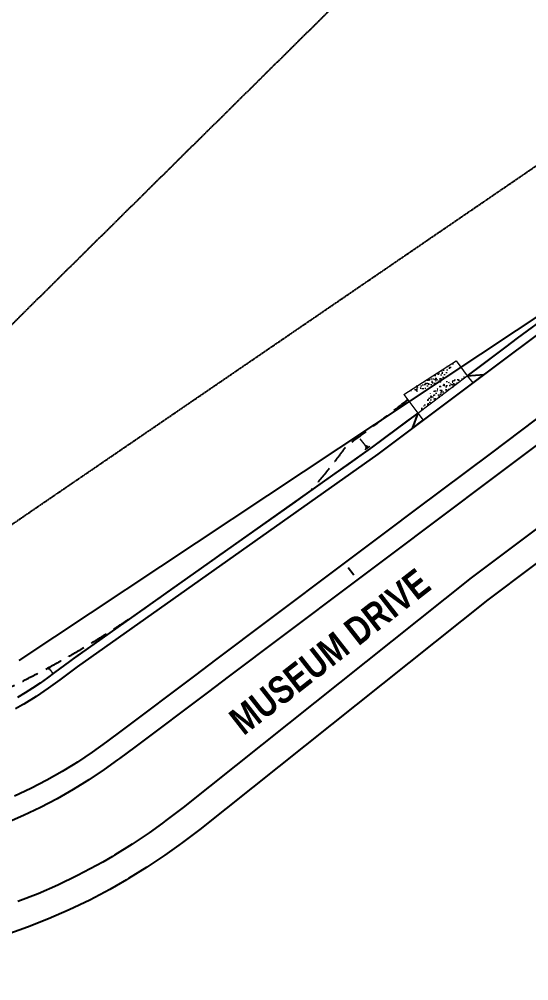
# Model space of a CAD drawing. Header units: millimetres. Extents: x 306 to 836129804, y -168137 to 818603917.
# Drawn here: x 834217068 to 834272404, y 817969540 to 818074088 of the extents above; entities that cross this region are included whole.
import ezdxf
from ezdxf.xclip import XClip

# ---------------------------------------------------------------- set-up
doc = ezdxf.new("R2010")
doc.units = ezdxf.units.MM
doc.header["$LTSCALE"] = 3
doc.header["$XCLIPFRAME"] = 0
for name, pattern in [('ACAD_ISO03W100', [30, 12, -18]), ('DGN Style 2', [1.947273044689957e-06, 0, -1.947273044689957e-06]), ('XXXXX-PIW-DWG-P00-XXXX-R100-WS4-00$0$XXXXX-PIW-P-WHCGRDP1-XXX$0$HIDDEN', [9.524999999999999, 6.35, -3.175])]:
    doc.linetypes.add(name, pattern=pattern)
for name, color, linetype in [('00_Xref', 7, 'Continuous'), ('AR-ROAD_AR_BS_MI_', 251, 'Continuous'), ('XXXXX-PIW-DWG-P00-XXXX-R100-WS4-00$0$XXXXX-PIW-P-WHCGRDP1-XXX$0$MMH030__', 253, 'Continuous'), ('XXXXX-PIW-DWG-P00-XXXX-R100-WS4-00$0$XXXXX-PIW-P-WHCGRDP1-XXX$0$MMH125__', 253, 'XXXXX-PIW-DWG-P00-XXXX-R100-WS4-00$0$XXXXX-PIW-P-WHCGRDP1-XXX$0$HIDDEN'), ('XXXXX-PIW-DWG-P00-XXXX-R100-WS4-00$0$XXXXX-PIW-P-WHCGRDP1-XXX$0$MMH813_1', 253, 'Continuous'), ('XXXXX-PIW-DWG-P00-XXXX-R100-WS4-00$0$XXXXX-PIW-P-WHCGRDP1-XXX$0$MMH813__', 253, 'Continuous'), ('XXXXX-PIW-DWG-P00-XXXX-R100-WS4-00$0$XXXXX-PIW-P-WHCGRDP1_RUN IN AND OUT-XXX$0$MMH813_S', 253, 'Continuous')]:
    doc.layers.add(name, color=color, linetype=linetype)
for name, color, linetype, lineweight in [('Eva-New', 1, 'ACAD_ISO03W100', 18), ('UAJ-00ANNO-t', 7, 'Continuous', 5), ('XXXXX-PIW-DWG-P00-XXXX-R100-WS4-00$0$XXXXX-PIW-P-WHCGRDP1-XXX$0$MMH125CS', 253, 'Continuous', 18), ('XXXXX-PIW-DWG-P00-XXXX-R100-WS4-00$0$XXXXX-PIW-P-WHCGRDP1-XXX$0$MMH125FS', 253, 'Continuous', 18), ('XXXXX-PIW-DWG-P00-XXXX-R100-WS4-00$0$XXXXX-PIW-P-WHCGRDP1_RUN IN AND OUT-XXX$0$MMH060__', 253, 'Continuous', 13), ('XXXXX-PIW-DWG-P00-XXXX-R100-WS4-00$0$XXXXX-PIW-P-WHCGRDP1_RUN IN AND OUT-XXX$0$MMH071__', 253, 'Continuous', 18)]:
    doc.layers.add(name, color=color, linetype=linetype, lineweight=lineweight)
doc.styles.add('_BOLD', font='arialbd.ttf', dxfattribs={"width": 0.8})

# ---------------------------------------------------------------- blocks, each defined once
blk = doc.blocks.new('XXXXX-PIW-DWG-P00-XXXX-R100-WS4-00$0$XXXXX-PIW-P-WHCGRDP1-XXX$0$FILL-SLOPE')
at = {"flags": 128}
blk.add_lwpolyline([(-0.06, 0.25), (0.06, 0.25), (-0.03771999999999934, 0.2267800000000011), (0.02789999999999964, 0.2267800000000011), (-0.02003999999999906, 0.209960000000001), (0.02115999999999986, 0.2089200000000005), (-0.0158600000000024, 0.197360000000001), (0, 0.1805200000000013), (0, 0)], dxfattribs=at)
blk = doc.blocks.new('XXXXX-PIW-DWG-P00-XXXX-R100-WS4-00$0$XXXXX-PIW-P-WHCGRDP1-XXX$0$CUT-SLOPE')
at = {"layer": 'XXXXX-PIW-DWG-P00-XXXX-R100-WS4-00$0$XXXXX-PIW-P-WHCGRDP1-XXX$0$MMH125CS'}
for p, q in [((0.3844015939377528, 15.50749837280949), (-0.5261584790636107, 14.99995112514148)), ((-0.5261584790636107, 14.99995112514148), (0.3844015939377528, 14.52740719942113)), ((0.4019124378719425, 16.45258636587681), (-0.4736261782656754, 16.01504562047751)), ((-0.4736261782656754, 16.01504562047751), (0.3844015939377528, 15.50749837280949)), ((0, 17), (0.4019124378719425, 16.45258636587681)), ((0.3844015939377528, 14.52740719942113), (0, 14)), ((0, 14), (0, 0))]:
    blk.add_line(p, q, dxfattribs=at)
at = {"layer": 'XXXXX-PIW-DWG-P00-XXXX-R100-WS4-00$0$XXXXX-PIW-P-WHCGRDP1-XXX$0$MMH125CS', "ltscale": 0.5}
for points in [[(-5.682420402820753, 25.80276578911662), (0, 17)], [(5.682420402820753, 25.80276578911662), (0, 17)]]:
    blk.add_lwpolyline(points, dxfattribs=at)
blk = doc.blocks.new('x-baseplan')
at = {"layer": 'XXXXX-PIW-DWG-P00-XXXX-R100-WS4-00$0$XXXXX-PIW-P-WHCGRDP1_RUN IN AND OUT-XXX$0$MMH060__'}
h = blk.add_hatch(dxfattribs=at)
h.set_pattern_fill('AR-CONC', color=8, scale=0.005)
h.set_pattern_definition([(49.99999999999999, (0, 0), (0.91092334498002, -0.07969542769451543), [0.09525, -1.04775]), (355, (0, 0), (-0.1762171071248467, 0.9552842261951757), [0.0762, -0.83820292085]), (100.4514447, (0.07591003500000001, -0.0066412675), (0.7347062354517664, 0.8755887595609755), [0.08095004400000007, -0.8904512230000002]), (46.1842, (0, 0.254), (1.35539520446065, -0.2102116396636357), [0.142875, -1.571625]), (96.63555760999984, (0.1129495, 0.2364825), (1.187020670257515, 1.237130622988608), [0.1214251157000001, -1.335678040800001]), (351.1841511700001, (0, 0.254), (1.187020670324885, 1.237130622927663), [0.1142998353500001, -1.257298659600001]), (21, (0.127, 0.1905), (0.7580719563456624, -0.5113259909354381), [0.09525, -1.04775]), (326.0000000000001, (0.127, 0.1905), (0.3090101417382355, 0.9209398306115963), [0.0762, -0.8382]), (71.45144499999999, (0.190172663, 0.1478895005), (1.067082096393581, 0.4096138444295262), [0.08095004400000003, -0.8904496879999999]), (37.50000000000001, (0, 0), (0.01544301625295908, 0.4227751943657659), [0, -0.8280400000000007, 0, -0.8509000000000008, 0, -0.8413750000000008]), (7.499999999999999, (0, 0), (0.3340983125515287, 0.5009028740905975), [0, -0.48514, 0, -0.8089899999999993, 0, -0.320675]), (327.5, (-0.28321, 0), (0.677952975834357, -0.02864371996336722), [0, -0.3175000000000003, 0, -0.9906000000000007, 0, -1.314450000000001]), (317.5, (-0.41021, 0), (0.7406459069300909, 0.1271324551666652), [0, -0.41275, 0, -0.65786, 0, -0.9334500000000006])])
edge = h.paths.add_edge_path()
edge.add_line((834260.3501492937, 818031.2721783457), (834265.7316077892, 818035.3200766975))
edge.add_line((834258.8301720049, 818033.292904654), (834264.5090646025, 818036.9453807061))
at = {"layer": 'AR-ROAD_AR_BS_MI_', "color": 8}
blk.add_line((834217.0679986674, 818004.3583624416), (834353.6289859938, 818095.1572952127), dxfattribs=at)
at = {"layer": 'AR-ROAD_AR_BS_MI_', "color": 8, "linetype": 'DGN Style 2', "flags": 128}
for points in [[(834344.6233682423, 818162.0919109263), (834344.3897190718, 818162.0697952941), (834343.8308118343, 818162.0070297058), (834343.2730856175, 818161.9345156595), (834342.7167104424, 818161.8522752611), (834342.161855914, 818161.7603335804), (834341.6086911792, 818161.6587186469), (834341.0573848645, 818161.5474614355), (834340.5081050339, 818161.4265958627), (834339.9610191311, 818161.2961587738), (834339.4162939318, 818161.1561899326), (834338.8740954922, 818161.0067320069), (834338.3345890983, 818160.8478305575), (834333.7041213647, 818157.1770606047), (834236.4213557476, 818060.8440726524)], [(834236.4069443403, 818060.8391930558), (834194.5153943832, 818019.3584357784)]]:
    blk.add_lwpolyline(points, dxfattribs=at)
at = {"layer": 'AR-ROAD_AR_BS_MI_', "color": 8, "linetype": 'DGN Style 2'}
blk.add_open_spline([(834217.1596860485, 818123.0119524177), (834207.9658277457, 818108.7348998581), (834203.0129006433, 818100.9423192806), (834198.0560555847, 818093.1509877171), (834190.6238910749, 818081.9926720114), (834182.2998324421, 818069.511840467), (834173.974173622, 818057.0319416778), (834172.7208571341, 818055.14333618), (834172.4350640082, 818054.6545603104), (834171.8764675402, 818053.6707319006), (834171.3789941843, 818052.7159923987), (834170.7657106165, 818051.370238029), (834170.419950346, 818050.5117323097), (834170.2763164963, 818050.1198320563), (834170.2335096062, 818049.9222455999), (834170.1910695094, 818049.7216145146), (834170.1378077168, 818049.4863105327), (834169.7428912972, 818048.3957721741), (834169.4224126178, 818047.2974502692), (834168.8395726834, 818044.683961841), (834168.5937294371, 818042.6738707969), (834168.5656768463, 818039.7736251458), (834168.6754039328, 818038.3009502642), (834168.8097395366, 818037.2806444253), (834168.8907655065, 818036.7536620427), (834169.0350807051, 818035.7797089458), (834169.2439296152, 818034.8172178498), (834169.448576851, 818033.9024070677), (834169.5800564431, 818033.3917131118), (834169.7112698837, 818032.8809734351), (834169.9019304744, 818032.210301017), (834170.1918024381, 818031.2019082333), (834170.690051499, 818029.8118172373), (834171.032377224, 818028.9076356642), (834171.4004472732, 818028.035236885), (834171.7753090856, 818027.1516617589), (834172.2675544412, 818026.1720063862), (834172.5420873181, 818025.6647293196), (834173.2742404004, 818024.3558983618), (834174.1257771198, 818023.0808582687), (834175.865867987, 818020.974369757), (834176.8225198374, 818019.9907233081), (834178.1416965879, 818018.8233101027), (834178.573710155, 818018.4706954815), (834179.7448330524, 818017.5705742982), (834180.7586522556, 818016.8866965516), (834182.3097172265, 818015.9996210301), (834183.0777613085, 818015.59722221), (834183.8625214671, 818015.1932165251), (834184.8802320486, 818014.698287292), (834185.9092582141, 818014.2267151076), (834187.2399937522, 818013.6742040477), (834187.9992374864, 818013.378712112), (834189.3468064193, 818012.8717497803), (834190.1220680454, 818012.6243074081), (834190.982784516, 818012.3403369422), (834191.5150505876, 818012.1866892105), (834192.0518105819, 818012.0497500465), (834192.9003067241, 818011.8639857498), (834193.8564568658, 818011.6863988821), (834195.5881532419, 818011.5285178866), (834196.7314985527, 818011.5148674672), (834198.1232690071, 818011.604584816), (834199.2709486096, 818011.6924071248), (834200.9263659513, 818011.932994394), (834201.9535608452, 818012.1202033964), (834203.0261595016, 818012.3512151019), (834203.9851928728, 818012.5788242609), (834205.4517401338, 818013.0054736395), (834207.1405646689, 818013.5602403932), (834208.4009611558, 818014.0955136245), (834209.5198056244, 818014.6646193013), (834210.6636498205, 818015.271253176), (834211.7498013831, 818015.9800493881), (834212.6441528138, 818016.6404678953), (834212.8470107021, 818016.7979366534), (834213.0498360752, 818016.9557844376), (834213.378428661, 818017.1819423029), (834235.4185811237, 818032.2756643352), (834257.4616727915, 818047.365190298), (834313.2317580262, 818085.5496067927)], degree=3, knots=[0, 0, 0, 0, 0.1185485589139475, 0.1199224590956321, 0.1199224590956321, 0.2926668841540154, 0.3147577562572503, 0.3147577562572503, 0.3221042947417069, 0.3221042947417069, 0.3294507978760806, 0.336080563200318, 0.3412973204174912, 0.3414880211994327, 0.3414880211994327, 0.3439229595692483, 0.3441554920355094, 0.3446183976127454, 0.3589866661084559, 0.3589866661084559, 0.3793933727958008, 0.3851779315068081, 0.3966399722877277, 0.3985426410530775, 0.3985426410530775, 0.4035646036581479, 0.4113258212959806, 0.4113258212959806, 0.4157390380116743, 0.4181739568988113, 0.4181739568988113, 0.4247938059973829, 0.4317940979428195, 0.4373487102652927, 0.4373487102652927, 0.4440905496938999, 0.449810060345665, 0.4515815759077729, 0.4515815759077729, 0.4692858910812906, 0.4714226108268503, 0.4870626116597082, 0.4870626116597082, 0.4943005218764492, 0.4943005218764492, 0.5062456360575875, 0.5101563449781679, 0.5175045350656012, 0.5175045350656012, 0.5216195044037126, 0.5322009176107045, 0.5322009176107045, 0.5403329284088348, 0.5427823307922335, 0.5508978388913738, 0.5508978388913738, 0.5545530970791958, 0.5580904725810072, 0.5580904725810072, 0.565833290494538, 0.5707069869903983, 0.5806570428033945, 0.5806570428033945, 0.5888190255070301, 0.5955976169248876, 0.6023761952232041, 0.6023761952232041, 0.6098465257989122, 0.615172590981899, 0.6222108576078564, 0.6329230186676513, 0.6329230186676513, 0.6385139795862299, 0.6497352259127509, 0.6497352259127509, 0.6529524478426028, 0.6530714261542051, 0.6530714261542051, 0.6581330134160885, 1, 1, 1, 1], dxfattribs=at)
at = {"layer": 'XXXXX-PIW-DWG-P00-XXXX-R100-WS4-00$0$XXXXX-PIW-P-WHCGRDP1-XXX$0$MMH030__', "color": 8, "ltscale": 0.005141571938517399, "flags": 128}
blk.add_lwpolyline([(834253.3990155819, 818013.6555382287), (834252.7978942506, 818014.4546960008)], dxfattribs=at)
at = {"layer": 'XXXXX-PIW-DWG-P00-XXXX-R100-WS4-00$0$XXXXX-PIW-P-WHCGRDP1-XXX$0$MMH125__', "color": 8, "ltscale": 0.1, "flags": 128}
for points, elevation in [([(834162.3732604049, 818072.1335477917, 0.04131670758835602), (834153.6639420241, 818054.5622682967, 0.1498313752754511), (834152.9507738655, 818029.0887656203, 0.167865666675153), (834164.6750821206, 818009.543490328, 0.1433724827624801), (834187.2124138002, 817997.6543669007, 0.1171169655536392), (834209.5421609407, 817998.5435016886, 0.05407728581772444), (834229.8865307523, 818009.4841053858, 11.40506516895526)], 5.020281167115851), ([(834259.2712736862, 818032.706484199, -0.01056809676744096), (834252.5545028066, 818027.6541724876, -0.02599959266513747), (834248.662434517, 818022.779883097, -5.003125839648881)], 6.252379776976681)]:
    blk.add_lwpolyline(points, format="xyb", dxfattribs=dict(at, elevation=elevation))
at = {"layer": 'XXXXX-PIW-DWG-P00-XXXX-R100-WS4-00$0$XXXXX-PIW-P-WHCGRDP1-XXX$0$MMH813_1', "color": 8}
for p, q in [((834274.8591549787, 818031.8623903171, 6.406265257702493), (834268.1966071409, 818026.8508649005, 6.350409721590383)), ((834276.2417340105, 818030.0243274178, 6.406265257702493), (834269.5791861723, 818025.0128020013, 6.350409721590383)), ((834268.1966071409, 818026.8508649005, 6.350409721590383), (834260.205029318, 818020.8396517201, 6.283412249369633)), ((834269.5791861723, 818025.0128020013, 6.350409721590383), (834261.5876083499, 818019.0015888208, 6.283412249369633)), ((834260.205029318, 818020.8396517201, 6.283412249369633), (834256.9975548064, 818018.4270101264, 6.256522354875038)), ((834256.9975548064, 818018.4270101264, 6.256522354875038), (834252.2134514952, 818014.8284385396, 6.198496096173614)), ((834261.5876083499, 818019.0015888208, 6.283412249369633), (834258.3801338377, 818016.5889472265, 6.256522354875038)), ((834258.3801338377, 818016.5889472265, 6.256522354875038), (834253.5960305266, 818012.9903756406, 6.198496096173614)), ((834252.2134514952, 818014.8284385396, 6.198496096173614), (834244.2218736722, 818008.8172253595, 6.021634309081215)), ((834253.5960305266, 818012.9903756406, 6.198496096173614), (834245.6044527036, 818006.97916246, 6.021634309081215)), ((834244.2218736722, 818008.8172253595, 6.021634309081215), (834238.376964041, 818004.4207221164, 5.828965194732349)), ((834245.6044527036, 818006.97916246, 6.021634309081215), (834239.7595430723, 818002.5826592173, 5.828965194732349)), ((834238.376964041, 818004.4207221164, 5.828965194732349), (834236.2302958495, 818002.8060121789, 5.748380258242265)), ((834236.2302958495, 818002.8060121789, 5.748380258242265), (834228.2387180264, 817996.7947989983, 5.448380102721474)), ((834239.7595430723, 818002.5826592173, 5.828965194732349), (834237.6128748808, 818000.9679492796, 5.748380258242265)), ((834237.6128748808, 818000.9679492796, 5.748380258242265), (834229.6212970578, 817994.9567360991, 5.448380102721474)), ((834228.2387180264, 817996.7947989983, 5.448380102721474), (834226.5578061774, 817995.5304279708, 5.385279445086032)), ((834226.5578061774, 817995.5304279708, 5.385279445086032), (834224.9927179752, 817994.3969316735, 5.326054570614694)), ((834224.9927179752, 817994.3969316735, 5.326054570614694), (834223.3876423547, 817993.3208056639, 5.266829696143361)), ((834229.6212970578, 817994.9567360991, 5.448380102721474), (834227.9403852087, 817993.6923650716, 5.385279445086032)), ((834223.3876423547, 817993.3208056639, 5.266829696143361), (834222.9309119395, 817993.0296948483, 5.250231207852082)), ((834227.7412073844, 817993.5454350319, 5.378007303607801), (834226.3078868414, 817992.5100477728, 5.317345556792087)), ((834227.9403852087, 817993.6923650716, 5.385279445086032), (834227.7412073844, 817993.5454350319, 5.378007303607801)), ((834221.7446812731, 817992.3034592033, 5.208381289291887), (834220.0659863016, 817991.3462245773, 5.15281296155289)), ((834222.9309119395, 817993.0296948483, 5.250231207852082), (834221.7446812731, 817992.3034592033, 5.208381289291887)), ((834226.3078868414, 817992.5100477728, 5.317345556792087), (834224.6336787497, 817991.3875717664, 5.248192664825607)), ((834220.0659863016, 817991.3462245773, 5.15281296155289), (834218.3311331082, 817990.4390420407, 5.099574260384865)), ((834224.6336787497, 817991.3875717664, 5.248192664825607), (834224.1572764252, 817991.08392247, 5.228811729401777)), ((834218.3311331082, 817990.4390420407, 5.099574260384865), (834216.5641926602, 817989.5960608964, 5.049412359216838)), ((834222.9199534269, 817990.3264070129, 5.179816240478994), (834221.168955114, 817989.32794318, 5.114319895244857)), ((834224.1572764252, 817991.08392247, 5.228811729401777), (834222.9199534269, 817990.3264070129, 5.179816240478994)), ((834221.168955114, 817989.32794318, 5.114319895244857), (834219.3593797791, 817988.3816872381, 5.051023235088675)), ((834219.3593797791, 817988.3816872381, 5.051023235088675), (834217.516335154, 817987.5023979173, 4.990803374932497)), ((834217.516335154, 817987.5023979173, 4.990803374932497), (834215.6422984194, 817986.6912570436, 4.933660314776337))]:
    blk.add_line(p, q, dxfattribs=at)
at = {"layer": 'XXXXX-PIW-DWG-P00-XXXX-R100-WS4-00$0$XXXXX-PIW-P-WHCGRDP1-XXX$0$MMH813__', "color": 8, "ltscale": 0.005141571938517399, "elevation": 5.714998396237505}
for points in [[(834337.3816766404, 818084.3546279008), (834297.4096315238, 818057.7795341252), (834291.5803941762, 818053.8933258685), (834290.7498498159, 818053.3328497121), (834289.0920764171, 818052.2070018994), (834288.264853793, 818051.6416345988), (834287.4387448193, 818051.0746412836), (834286.6137526939, 818050.5060241465), (834284.1455093008, 818048.7904518372), (834283.3250164415, 818048.2153614764), (834280.8703471189, 818046.4804227706), (834280.0544043159, 818045.8988947854), (834279.2396069295, 818045.3157630041), (834278.4259581128, 818044.7310296809), (834275.9919345374, 818042.967243121), (834275.1829114337, 818042.3761263192), (834274.3750525946, 818041.7834193502), (834273.5683611458, 818041.189124506), (834272.7628402072, 818040.5932440874), (834271.1553223258, 818039.3967357511), (834269.8999058418, 818038.4554435934), (834265.7316077892, 818035.3200766975)], [(834260.3501492935, 818031.272178346), (834255.4394921646, 818027.578413744), (834255.1857177364, 818027.3992145937), (834222.805106089, 818004.4695372782), (834222.5238620788, 818004.2585041748), (834220.9072650252, 818003.0425103037), (834220.1375664668, 818002.4765272017), (834219.3373153036, 818001.9147371021), (834218.5247785277, 818001.3708676063), (834217.7003573766, 818000.8451872813), (834216.8644589535, 818000.33795571)]]:
    blk.add_lwpolyline(points, dxfattribs=at)
at = {"layer": 'XXXXX-PIW-DWG-P00-XXXX-R100-WS4-00$0$XXXXX-PIW-P-WHCGRDP1-XXX$0$MMH813__', "color": 8, "ltscale": 0.005141571938517399}
for points in [[(834272.7628402072, 818040.5932440874, 6.363957361115422), (834271.1553223258, 818039.3967357511, 6.350728064747734), (834269.8999058418, 818038.4554435934, 6.340015266500836), (834266.5660726029, 818035.9477557451, 6.312066043229173)], [(834259.4465882456, 818030.5925255565, 6.252379776976681), (834255.4394921646, 818027.578413744, 6.218786247954408), (834255.1857177364, 818027.3992145937, 6.216207104689242), (834252.7374093188, 818025.6654943475, 6.19354327615492), (834251.9213065134, 818025.0875875987, 6.185609200984794), (834251.1052037068, 818024.5096808504, 6.175188664270842), (834247.8407924827, 818022.1980538554, 6.132984251921625), (834247.0246896772, 818021.6201471072, 6.1215966407482), (834239.6797644235, 818016.4189863689, 5.954822727234721), (834238.8636616175, 818015.8410796206, 5.93541243360399), (834238.0475588118, 818015.2631728724, 5.908320290470065), (834233.1509419759, 818011.7957323799, 5.745154128456835), (834232.3348391699, 818011.2178256316, 5.715138581985859), (834231.518736365, 818010.6399188829, 5.684288813628538), (834230.7026335583, 818010.0620121341, 5.652933267341957), (834229.8865307523, 818009.4841053858, 5.613145442333647), (834224.1738111107, 818005.4387581451, 5.336404940759869), (834223.3577083047, 818004.8608513963, 5.296145606850712), (834222.805106089, 818004.4695372782, 5.270095303984747), (834222.5238620788, 818004.2585041748, 5.257677192578305), (834220.9072650252, 818003.0425103037, 5.179424187906721), (834220.1375664668, 818002.4765272017, 5.133080939212979), (834219.3373153036, 818001.9147371021, 5.086783194006906), (834218.5247785277, 818001.3708676063, 5.039179469189395), (834217.7003573766, 818000.8451872813, 4.992876176543102), (834216.8644589535, 818000.33795571, 4.94619120050485)], [(834282.4032293783, 818021.8329618126, 0), (834267.9428156925, 818010.9559319573, 0), (834236.6677940862, 817985.9920475737, 0), (834234.7931675985, 817984.5819656278, 0), (834234.3891462077, 817984.2837413128, 0), (834232.8876782155, 817983.200323642, 0), (834230.9349043618, 817981.8863606891, 0), (834228.9372487561, 817980.641693486, 0), (834228.7097355898, 817980.506027988, 0), (834227.5990263029, 817979.8609795994, 0), (834226.89716934, 817979.4678534878, 0), (834224.72231897, 817978.3182538613, 0), (834222.5067911438, 817977.2491468118, 0), (834220.2535636851, 817976.2619692934, 0), (834217.9656650897, 817975.358048142, 0), (834215.6461704515, 817974.5385982905, 0)], [(834338.610994568, 818084.0011118093, 0), (834333.1180012465, 818080.3675659057, 0), (834330.2834851678, 818078.4646339407, 0), (834294.6227319918, 818054.7558680605, 0), (834291.5912566276, 818052.7246911278, 0), (834288.5744373155, 818050.6718092866, 0), (834287.8928573718, 818050.2036059118, 0), (834284.3958105345, 818047.7755253098, 0), (834280.2463550399, 818044.8376005746, 0), (834279.5739380999, 818044.3556183528, 0), (834276.1264857742, 818041.8583288715, 0), (834274.0667194154, 818040.3451163183, 0), (834272.0366147207, 818038.8380081241, 0), (834270.4859991405, 818037.6762647656, 0), (834256.0255854552, 818026.7992349103, 0), (834223.3679848044, 818003.6734134165, 0), (834221.4933583168, 818002.2633314704, 0), (834221.2223157163, 818002.0637651136, 0), (834220.2161692707, 818001.3372607058, 0), (834218.9072869447, 818000.4565530494, 0), (834217.5683218051, 817999.6222921327, 0), (834217.415826957, 817999.5313598593, 0), (834216.6713537748, 817999.0990043973, 0)], [(834280.6148934409, 818024.210456203, 0), (834266.1544797552, 818013.3334263476, 0), (834234.8794581488, 817988.369541964, 0), (834233.0048316612, 817986.9594600179, 0), (834232.6186531413, 817986.6745527444, 0), (834231.1838256004, 817985.6390756315, 0), (834229.3176315115, 817984.3833696052, 0), (834227.4085455842, 817983.1938869763, 0), (834227.1911196262, 817983.0642364548, 0), (834226.1296556469, 817982.4477874537, 0), (834225.4589167832, 817982.0720912999, 0), (834223.3804923422, 817980.9734612545, 0), (834221.2631939538, 817979.9517550019, 0), (834219.1098674145, 817979.0083457864, 0), (834216.9234069462, 817978.1445016159, 0)]]:
    blk.add_polyline3d(points, dxfattribs=at)
at = {"layer": 'XXXXX-PIW-DWG-P00-XXXX-R100-WS4-00$0$XXXXX-PIW-P-WHCGRDP1_RUN IN AND OUT-XXX$0$MMH060__', "color": 8}
for p, q in [((834258.8301720049, 818033.292904654), (834264.5090646025, 818036.9453807061, 19.93970701522441)), ((834264.5090646025, 818036.9453807061, 19.93970701522441), (834265.7316077892, 818035.3200766975, 5.714998396237505)), ((834260.3501492937, 818031.2721783457, 6.49472828762611), (834265.7316077892, 818035.3200766975, 5.714998396237505)), ((834258.8301720049, 818033.292904654), (834260.3501492937, 818031.2721783457, 6.49472828762611))]:
    blk.add_line(p, q, dxfattribs=at)
at = {"layer": 'XXXXX-PIW-DWG-P00-XXXX-R100-WS4-00$0$XXXXX-PIW-P-WHCGRDP1_RUN IN AND OUT-XXX$0$MMH071__', "color": 8}
for p, q in [((834265.7316077892, 818035.3200766975, 5.714998396237505), (834266.3177010795, 818034.5408978638)), ((834260.3501492937, 818031.2721783457, 6.49472828762611), (834260.9362425839, 818030.4929995124))]:
    blk.add_line(p, q, dxfattribs=at)
at = {"layer": 'XXXXX-PIW-DWG-P00-XXXX-R100-WS4-00$0$XXXXX-PIW-P-WHCGRDP1_RUN IN AND OUT-XXX$0$MMH813_S', "color": 8}
for p, q in [((834265.7316077892, 818035.3200766975, 6.461513213230186), (834267.5164377468, 818035.442579849)), ((834267.5164377468, 818035.442579849), (834266.3177010795, 818034.5408978638)), ((834260.3501492937, 818031.2721783457, 6.49472828762611), (834259.7375059166, 818029.5913175272)), ((834259.7375059166, 818029.5913175272), (834260.9362425839, 818030.4929995124))]:
    blk.add_line(p, q, dxfattribs=at)
at = {"layer": 'XXXXX-PIW-DWG-P00-XXXX-R100-WS4-00$0$XXXXX-PIW-P-WHCGRDP1-XXX$0$MMH125CS', "color": 8, "xscale": 0.03009577406887593, "yscale": 0.03009577406887593, "zscale": 0.03009577406887593, "rotation": 37.7674822628735}
blk.add_blockref('XXXXX-PIW-DWG-P00-XXXX-R100-WS4-00$0$XXXXX-PIW-P-WHCGRDP1-XXX$0$CUT-SLOPE', (834220.6694106313, 818003.000819006), dxfattribs=at)
at = {"layer": 'XXXXX-PIW-DWG-P00-XXXX-R100-WS4-00$0$XXXXX-PIW-P-WHCGRDP1-XXX$0$MMH125FS', "color": 8, "ltscale": 100, "xscale": 5.202295715236866, "yscale": 5.202295715236866, "zscale": 5.202295715236866, "rotation": 218.061887046463}
blk.add_blockref('XXXXX-PIW-DWG-P00-XXXX-R100-WS4-00$0$XXXXX-PIW-P-WHCGRDP1-XXX$0$FILL-SLOPE', (834254.0940196646, 818028.4747730768), dxfattribs=at)

msp = doc.modelspace()

# ---------------------------------------------------------------- hatches: boundary and pattern name
at = {"layer": 'Eva-New', "linetype": 'Continuous', "ltscale": 0.01}
h = msp.add_hatch(dxfattribs=at)
h.set_pattern_fill('ANSI31', color=8, scale=350, angle=4)
h.set_pattern_definition([(49, (0, 0), (-838.6710210225554, 729.0455959657013), [])])
edge = h.paths.add_edge_path(flags=16)
edge.add_arc((834246161.1747594, 817920842.4071811), 25474.45249405623, 297.0603261748383, 335.521658642506)
edge.add_arc((834138726.3840497, 817969754.2247251), 143519.3598400192, 335.5216583950567, 338.7572987647785)
edge.add_arc((834280043.8196856, 817914819.6030047), 8099.999999985684, 79.70318617243208, 158.7572987649068, ccw=False)
edge.add_arc((834272733.0468633, 817874578.2983438), 49000.00000079762, 59.21943938408748, 79.70318617331412, ccw=False)
edge.add_line((834297808.865778, 817916675.8434722), (834323345.5556602, 817901464.6616981))
edge.add_arc((834319200.3692684, 817894505.6797484), 8099.999999943455, -38.93681206741121, 59.21943938515642, ccw=False)
edge.add_line((834325500.8694355, 817889415.1299115), (834274552.7493528, 817826357.3759581))
edge.add_arc((834268252.5451119, 817831448.2920369), 8099.999999997026, 231.0598573069844, 321.05985730634393, ccw=False)
edge.add_line((834263161.6290332, 817825148.087796), (834259845.5201834, 817827827.6885235))
edge.add_arc((834278700.7649212, 817851161.7783047), 30000.00000065241, 177.6189359691103, 231.0598573047104, ccw=False)
edge.add_arc((857929303.9646153, 816867737.8359097), 23701040.41566164, 177.5676286781247, 177.6189359618932, ccw=False)
edge.add_arc((834312561.1692585, 817870939.9225225), 63000.00008221533, 158.631653379222, 177.5679921804112, ccw=False)
edge.add_arc((834261435.1460462, 817890943.4162045), 8100.000000322377, 117.06032617563099, 158.6316533800974, ccw=False)
edge = h.paths.add_edge_path()
edge.add_arc((834396103.6537191, 818010585.2416526), 55132.36883577483, 117.3814872310124, 177.6244581063767)
edge.add_arc((834323899.8806977, 818013334.5665153), 17125.07493410659, 260.0407084362634, 358.4469419283947, ccw=False)
edge.add_arc((834314420.9393567, 817959352.5676432), 37682.83080208961, 80.0407084361789, 176.6118667930469)
edge.add_arc((834138726.3758801, 817969754.2311484), 138319.368726479, 355.28154565795467, 356.6118667940855, ccw=False)
edge.add_arc((834268504.4238251, 817959042.4496398), 8099.99999995704, 258.5090564658643, 355.28154565768443, ccw=False)
edge.add_line((834266890.7982013, 817951104.8043752), (834241174.9089808, 817956332.5282658))
edge.add_arc((834238585.1394609, 817943593.0975946), 12999.99999982767, 78.50905646537262, 140.000001556405)
edge.add_line((834228626.5614736, 817951949.3362498), (834226980.0340561, 817949987.0811763))
edge.add_arc((834220775.073925, 817955193.6606454), 8099.999999718676, 244.9558038166531, 320.00000156177754, ccw=False)
edge.add_line((834217346.2043331, 817947855.2103106), (834212492.842209, 817950122.929658))
edge.add_line((834212492.842209, 817950122.929658), (834209402.6264037, 817943509.2645415))
edge.add_line((834209402.6264036, 817943509.2645414), (834211755.9992856, 817942409.6579015))
edge.add_arc((834208327.1296932, 817935071.2075667), 8099.999999961095, -39.999998437896124, 64.95580381366892, ccw=False)
edge.add_line((834214532.0898244, 817929864.6280974), (834213931.1595721, 817929148.4672706))
edge.add_line((834213931.1595721, 817929148.4672705), (834219523.284142, 817924456.1178807))
edge.add_line((834219523.284142, 817924456.1178808), (834234371.6778458, 817942151.7453997))
edge.add_line((834234371.6778458, 817942151.7453997), (834231729.0722882, 817944369.1551208))
edge.add_arc((834220775.0738885, 817955193.6606777), 15400.00004829206, 315.3406710555795, 320.0000015568368)
edge.add_line((834232572.1586186, 817945294.731778), (834234218.6860359, 817947256.9868512))
edge.add_arc((834238585.1394608, 817943593.0975953), 5699.999999119535, 78.50905646281808, 140.000001558963, ccw=False)
edge.add_line((834239720.6537888, 817949178.8479658), (834264911.1072247, 817944057.9387053))
edge.add_arc((834263680.4897653, 817936051.967142), 8100.000000212747, -15.094465799906288, 81.26132173783628, ccw=False)
edge.add_arc((834138726.3840435, 817969754.224727), 137519.3598466249, 335.52165839543335, 344.9055341997271, ccw=False)
edge.add_arc((834246161.1747462, 817920842.4072038), 19474.45251573851, 266.2851569931342, 335.52165867457467, ccw=False)
edge.add_arc((834255913.8492196, 818071051.6805044), 169999.9999982572, 257.4222438430332, 266.2851569927192, ccw=False)
edge.add_line((834218893.9103214, 817905131.4462851), (834216379.548247, 817905692.4479663))
edge.add_arc((834250133.0219519, 818056972.6615194), 154999.9999992888, 239.00005124188812, 257.4222438417662, ccw=False)
edge.add_line((834170302.239164, 817924111.6585153), (834156902.7711668, 817932162.8548404))
edge.add_arc((834161074.5733639, 817939105.913707), 8099.999999861416, 148.4553293234017, 239.00005124297292, ccw=False)
edge.add_arc((834065657.1459061, 817997680.1657493), 103861.7276796235, 328.455329324889, 340.2062629952622)
edge.add_arc((834182200.8490694, 817955736.2408469), 19999.99999775062, 134.8844560624225, 160.2062629967736, ccw=False)
edge.add_line((834168087.2615281, 817969906.8670372), (834172879.5617951, 817974679.8776609))
edge.add_arc((834178706.6725717, 817968797.3109293), 8280.085226129995, 77.89250639328998, 134.7286544895121, ccw=False)
edge.add_arc((834194461.5425204, 818037325.4441129), 62036.78911040328, 246.80179926418708, 256.9403618570038, ccw=False)
edge.add_line((834170024.4419757, 817980304.4714792), (834163853.1852652, 817974158.0548946))
edge.add_arc((834182200.8490707, 817955736.2408458), 25999.9999993535, 134.8844560630133, 160.2062629948547)
edge.add_arc((834065657.1459094, 817997680.1657478), 97861.72767606277, 328.45532932466415, 340.20626299547934, ccw=False)
edge.add_arc((834161074.5733643, 817939105.913707), 14100.00000008359, 148.4553293246485, 187.0687038063262)
edge.add_arc((834139043.3088226, 817936373.9944686), 8100.000000489457, -52.291350960998784, 7.068703804049619, ccw=False)
edge.add_arc((834152010.2140228, 817919602.0127873), 13099.99999899797, 127.7086490357815, 148.9996004432265)
edge.add_line((834140781.3694353, 817926349.0898736), (834131426.0480553, 817910779.4663907))
edge.add_line((834131426.0480554, 817910779.4663907), (834136569.0303096, 817907689.2020763))
edge.add_line((834136569.0303096, 817907689.2020763), (834145505.4180471, 817922561.6139065))
edge.add_arc((834152448.44409, 817918389.7570827), 8099.999999440124, 59.00005123944061, 148.9996004473341, ccw=False)
edge.add_line((834156620.2462873, 817925332.8159487), (834194505.7766341, 817902568.9388483))
edge.add_arc((834201201.261642, 817913712.1197457), 13000.00000003933, 239.0000512430822, 270.2331593268543)
edge.add_arc((834201209.5735356, 817911669.5948029), 10957.45814502427, 270.2331593215845, 283.5983857450499)
edge.add_arc((834206959.8821784, 817887897.7372937), 13500.00000016967, 75.6756657912594, 103.59838574955882, ccw=False)
edge.add_arc((834250133.0219513, 818056972.661521), 161000.0000006074, 255.6756657909077, 257.4222438422776)
edge.add_line((834215072.9621687, 817899836.4396998), (834217587.3242428, 817899275.4380186))
edge.add_arc((834255913.8492193, 818071051.6805059), 175999.9999995861, 257.4222438432646, 264.211924064333)
edge.add_arc((834237347.5029914, 817887890.2741243), 8100.000000287132, -12.700159381437913, 84.21192406010982, ccw=False)
edge.add_arc((834312561.1692572, 817870939.9225239), 69000.00008077452, 167.2998406162297, 177.567992181365)
edge.add_arc((857929283.1915195, 816867738.7086957), 23707019.62424068, 177.567628746889, 177.6189359836581)
edge.add_arc((834278700.7649218, 817851161.7783045), 36000.00000117742, 177.6189359687739, 200.2081404197619)
edge.add_arc((834237315.3865358, 817835928.2476586), 8099.999999857097, -55.265596569839715, 20.208140421590087, ccw=False)
edge.add_arc((834249964.3489057, 817817684.2417676), 14099.99999989952, 124.7344034298153, 159.2147263485419)
edge.add_line((834236782.0203865, 817822687.8619376), (834233480.4655391, 817813989.7235609))
edge.add_arc((834175956.5389807, 817835824.0966592), 61528.38349314366, 277.1987223550467, 339.2147263481819, ccw=False)
edge.add_arc((834148032.5136529, 818056905.1646162), 284365.9696394638, 255.4573881016014, 277.1987223552006, ccw=False)
edge.add_arc((834081728.0693146, 817801309.2417939), 20309.99999961604, 205.7336050505601, 255.4573881009045, ccw=False)
edge.add_arc((834081728.0683762, 817801309.2437319), 20309.9999957016, 146.4312469227816, 205.7336111252107, ccw=False)
edge.add_arc((834071554.4165823, 817808060.6072307), 8099.999999200983, 123.9617056671731, 146.4312469229067, ccw=False)
edge.add_arc((834058901.2504501, 817826846.7693429), 14550.00000248084, 303.961705672127, 336.0291402343753)
edge.add_line((834072196.3450047, 817820935.5122128), (834089614.1981219, 817860110.2634121))
edge.add_arc((834116113.0124441, 817848328.3773371), 28999.99999941613, 122.39111715700739, 156.0291423665756, ccw=False)
edge.add_arc((834104916.9683793, 817865976.5669688), 8099.999999937053, 33.039971286591424, 122.39111715687201, ccw=False)
edge.add_arc((834140303.8433043, 817888992.1863631), 34113.14550055179, 213.0399712862813, 220.3007455617589)
edge.add_arc((834124201.6935877, 817875336.210111), 13000.0000008468, 220.3007455674004, 276.9290083036068)
edge.add_arc((834126747.1860373, 817854390.315152), 8100.001123458368, 68.27425558200969, 96.92900818646348, ccw=False)
edge.add_line((834129745.5164917, 817861914.9435605), (834135113.5118744, 817859775.9642721))
edge.add_line((834135113.5118744, 817859775.9642723), (834142622.3979481, 817855047.5611883))
edge.add_line((834142622.3979481, 817855047.5611883), (834145562.1490244, 817859914.0919931))
edge.add_line((834145562.1490245, 817859914.0919931), (834128702.0771768, 817870085.6928767))
edge.add_arc((834124345.8683019, 817876914.5613217), 8100.000000094047, 217.1198732801034, 302.5342427918463, ccw=False)
edge.add_arc((834140303.8432904, 817888992.1863552), 28113.14548473795, 214.1091972686691, 217.1198732819908, ccw=False)
edge.add_arc((834123733.5526448, 817877769.3765415), 8099.999999932356, 129.8458856661256, 214.1091972678508, ccw=False)
edge.add_arc((834079459.470565, 817930822.3277411), 60999.99981933, 309.845885661101, 312.6845503572562)
edge.add_arc((834058374.8685501, 817953683.85797), 92099.99992423652, 312.6845503490685, 314.6106024343607)
edge.add_line((834123055.2985339, 817888118.2270101), (834117142.4996464, 817894113.1685447))
edge.add_arc((833996461.5914122, 818021368.1531793), 175378.769315473, 304.66259644950554, 313.4811452992019, ccw=False)
edge.add_arc((834116113.0124439, 817848328.3773375), 34999.99999908932, 124.6626621030953, 156.0291423670846)
edge.add_line((834084131.6848137, 817862547.8950138), (834066713.8319163, 817823373.1443087))
edge.add_arc((834058901.2504513, 817826846.769342), 8550.000001113716, 292.5985639328043, 336.02914236446725, ccw=False)
edge.add_line((834062186.7776173, 817818953.2396333), (834051761.6538773, 817814613.9860274))
edge.add_arc((834047150.3876804, 817825692.6242136), 11999.9999998492, 196.3763551332621, 292.5985639308307, ccw=False)
edge.add_arc((834022109.2539885, 817818333.8455582), 14099.99999772077, 16.37635513348703, 43.33252058601237)
edge.add_line((834032365.3595872, 817828009.7071674), (834034386, 817830320.8))
edge.add_line((834034386, 817830320.8), (834031648.5, 817832687))
edge.add_arc((834036230.6209766, 817853060.3660947), 20882.28624146727, 222.526048214471, 257.32466606550713, ccw=False)
edge.add_line((834020841, 817838945.5), (834021040.1000001, 817839146.3000001))
edge.add_line((834021040.1000001, 817839146.3000002), (834020346.3000001, 817839937.7000002))
edge.add_line((834020346.3, 817839937.7000002), (834020138.7, 817839748.2000002))
edge.add_arc((834036508.7129956, 817853043.9147209), 21089.17626200143, 201.4883371976351, 219.0834829422791, ccw=False)
edge.add_line((834016885.4, 817845318.6999999), (834006521.8534126, 817854122.7681547))
edge.add_line((834006521.8534127, 817854122.7681547), (834002637.230108, 817849550.0554174))
edge.add_line((834002637.230108, 817849550.0554173), (834006981.2543916, 817845859.7081469))
edge.add_arc((833998888.2891731, 817836333.2232773), 12499.99999996486, -39.05652049009899, 49.65134342305748, ccw=False)
edge.add_line((834008594.8489056, 817828457.1393417), (834004915.5653411, 817823922.7557592))
edge.add_line((834004915.5653411, 817823922.7557594), (834011727.8800411, 817818395.1163226))
edge.add_line((834011727.8800411, 817818395.1163225), (834015819.4032799, 817823437.5479472))
edge.add_arc((834022109.2539866, 817818333.8455572), 8099.999999883325, -87.78404388653757, 140.9434795118549, ccw=False)
edge.add_arc((834018633.172584, 817908166.6171299), 97999.99994622757, 270.05692180446874, 272.21595611323175, ccw=False)
edge.add_arc((834018656.0224583, 817885166.6285439), 75000.00000980035, 258.0909810673327, 270.05692180351537, ccw=False)
edge.add_arc((834018656.0224634, 817885166.6285534), 75000.00002020455, 250.577467704551, 258.0909810650086, ccw=False)
edge.add_arc((834002694.4845113, 817839898.2145294), 26999.99999884721, 216.395114420816, 250.5774677049209, ccw=False)
edge.add_arc((834249026.5316958, 818021471.8613815), 333020.3697452354, 211.2237900140186, 216.3943414268751, ccw=False)
edge.add_arc((833974292.4659724, 817854931.0447389), 11749.99999895416, 184.2039597017222, 211.2237900171938, ccw=False)
edge.add_line((833962574.0803665, 817854069.686065), (833961720.6500287, 817865680.2103342))
edge.add_line((833961720.6500288, 817865680.2103342), (833961618.0110649, 817879844.8784274))
edge.add_line((833961618.0110648, 817879844.8784274), (833961668.2652874, 817994331.6484609))
edge.add_arc((833969768.2645075, 817994328.0929476), 8100.000000460776, 91.64423581736088, 179.9748498878971, ccw=False)
edge.add_arc((833962614.4348527, 818243545.2173792), 241219.7793766693, 271.644235816825, 284.5078058771994)
edge.add_arc((834110389.6029183, 817672462.0159062), 348673.0272428574, 93.74882869622849, 104.507805877316, ccw=False)
edge.add_arc((834088573.1495061, 818005421.0696502), 14999.99999976891, 89.99999998532581, 93.74882868128878, ccw=False)
edge.add_line((834088573.1495099, 818020421.0696499), (834116041.6026194, 818020421.0696503))
edge.add_arc((834116041.6026205, 818048844.8569363), 28423.78728603944, 269.999999997888, 307.6527747440617)
edge.add_arc((834194461.5425193, 818037325.4441291), 62036.78912159548, 183.3951844313258, 190.1987866964271, ccw=False)
edge.add_arc((834116041.6026193, 818048844.8569399), 22423.78728963028, 270.00000000029746, 317.3469995644911, ccw=False)
edge.add_line((834116041.6026194, 818026421.0696502), (834088573.1490626, 818026421.0696502))
edge.add_arc((834088573.1490633, 818005421.0696439), 21000.00000640284, 90.00000000190575, 93.74882880097897)
edge.add_arc((834110389.6030675, 817672462.0159523), 354673.0272358109, 93.7488287990428, 104.5078058921638)
edge.add_arc((833962614.4348499, 818243545.2173941), 235219.7793916388, 271.64423581737117, 284.5078058925929, ccw=False)
edge.add_arc((833969768.2645074, 817994328.092948), 14100.00000019947, 91.64423581767461, 179.9748498915226)
edge.add_line((833955668.2658657, 817994334.2821738), (833955618.0015231, 817879824.457176))
edge.add_line((833955618.0015231, 817879824.457176), (833955722.2455201, 817865438.2867913))
edge.add_line((833955722.2455201, 817865438.2867914), (833956590.2238864, 817853629.8433379))
edge.add_arc((833974292.4659722, 817854931.0447385), 17749.99999859383, 184.2039597003514, 211.2238803707189)
edge.add_arc((834249039.2586302, 818021480.168798), 339035.5595882726, 211.2238803689501, 216.3941112063994)
edge.add_arc((834002694.5711945, 817839898.3777735), 33000.18277802427, 216.3942481429554, 250.5774200170999)
edge.add_arc((834018656.0224569, 817885166.628531), 80999.99999694142, 250.5774677036236, 270.0569218045691)
edge.add_arc((834018633.1725848, 817908166.6171815), 103999.9999978561, 270.0569218040447, 284.0470256711337)
edge.add_arc((834046157.4149852, 817798157.6353674), 9399.999999924456, 5.063257934134128, 104.04702567256001, ccw=False)
edge.add_arc((834081728.0687429, 817801309.2408726), 26309.99896414452, 185.0632579355491, 255.4573888034726)
edge.add_arc((834148032.5136551, 818056905.1646265), 290365.969649737, 255.4573881017989, 277.1987223543259)
edge.add_arc((834175956.5389802, 817835824.0966591), 67528.38349350526, 277.1987223545567, 339.2147263485334)
edge.add_line((834239089.9670366, 817811860.5234888), (834242391.5218842, 817820558.6618657))
edge.add_arc((834249964.3489062, 817817684.241767), 8100.000000465041, 51.0598573100898, 159.2147263430119, ccw=False)
edge.add_line((834255055.264985, 817823984.4460087), (834260246.1633809, 817819789.910864))
edge.add_arc((834268416.7694331, 817829901.3497692), 12999.99999991001, 231.0598573068793, 316.5800092186044)
edge.add_arc((834283742.4357917, 817815398.4552081), 8099.999999770846, 51.05985730003607, 136.5800092203406, ccw=False)
edge.add_line((834288833.3518713, 817821698.6594483), (834293472.2873143, 817817950.1411246))
edge.add_line((834293472.2873143, 817817950.1411246), (834297243.0649778, 817822617.1782936))
edge.add_line((834297243.0649776, 817822617.1782936), (834292654.5405594, 817826324.9616995))
edge.add_arc((834297745.4566382, 817832625.1659405), 8099.99999985069, 141.0598573064669, 231.0598573076249, ccw=False)
edge.add_line((834291445.2523973, 817837716.0820192), (834332501.9480572, 817888525.3202987))
edge.add_arc((834338802.1522981, 817883434.4042205), 8099.999999540637, 63.88710950462041, 141.0598573090289, ccw=False)
edge.add_arc((834407750.2710226, 818024094.9154712), 148550.0000035486, 243.887109506536, 253.266827717885)
edge.add_arc((834412250.2017423, 818034320.9558402), 159644.4631457126, 252.7768729442814, 265.2557810701878)
edge.add_arc((834401064.2425944, 817910629.2707982), 35463.26731417367, 266.73810822923, 303.4623352258175)
edge.add_arc((834425084.5355332, 817874286.6816468), 8100.00000006635, 110.3940288012592, 123.4623352270176, ccw=False)
edge.add_line((834422261.8931797, 817881878.9599706), (834444014.7099663, 817889966.1795577))
edge.add_arc((834439101.2214249, 817903182.3677508), 14100.00000009748, 290.3940288005084, 363.9986999941424)
edge.add_line((834453166.8968467, 817904165.6148894), (834452857.244668, 817908595.2916828))
edge.add_arc((834460961.9259195, 817909158.2650464), 8124.210558425681, 150.5524599331, 183.9735391454267, ccw=False)
edge.add_line((834453887.3130491, 817913152.3419023), (834445875.82295, 817911532.7165551))
edge.add_arc((834438857.8360996, 817907624.0128019), 8033.063205529001, 3.946503806019109, 29.115844572543608, ccw=False)
edge.add_line((834446871.8508717, 817908176.8886434), (834447181.5030501, 817903747.2118515))
edge.add_arc((834439101.2214249, 817903182.3677506), 8100.000000002842, -69.60597119999761, 3.998699994001015, ccw=False)
edge.add_line((834441923.8637784, 817895590.0894271), (834420171.0469923, 817887502.8698401))
edge.add_arc((834425084.5355335, 817874286.6816473), 14099.99999977013, 110.3940288010029, 123.4623352260744)
edge.add_arc((834401064.2425946, 817910629.270798), 29463.26731390759, 266.88350491866197, 303.4623352269623, ccw=False)
edge.add_arc((834412250.2017411, 818034320.9558389), 153644.4631441842, 254.923754262619, 265.2257722555377, ccw=False)
edge.add_line((834372286.6298994, 817885964.8505365), (834379389.9189062, 817889500.6191177))
edge.add_arc((834362988.0592153, 817923591.4239951), 37831.25663396587, 295.6932629162947, 332.8313514006632)
edge.add_line((834396645.2554983, 817906317.2491413), (834392171.2926893, 817910872.8386595))
edge.add_arc((834362971.4565518, 817923613.5155877), 31858.36278034143, 295.70440317128276, 336.42705712401204, ccw=False)
edge.add_line((834376789.3310666, 817894907.738766), (834366567.1243225, 817889991.3048264))
edge.add_arc((834363056.3306767, 817897290.9165941), 8100.000245963212, 250.584243148134, 295.6855170698751, ccw=False)
edge.add_arc((834407750.2710234, 818024094.9154712), 142550.000003938, 239.2194393844903, 250.584242158774, ccw=False)
edge.add_line((834334800.1080382, 817901625.4244884), (834281294.1293124, 817933496.7896554))
edge.add_arc((834285439.3157045, 817940455.7716049), 8099.999999862574, 191.4416321198747, 239.2194393828986, ccw=False)
edge.add_arc((834263680.489765, 817936051.9671406), 14100.00000070966, 11.44163212627772, 17.7590081111678)
edge.add_arc((834284822.6121854, 817942823.2786517), 8099.999999724666, 137.7436965371352, 197.7590081044841, ccw=False)
edge.add_arc((834268391.4120158, 817957751.6295648), 14100.00000023394, 317.7436965380041, 354.7114198080395)
edge.add_arc((834138726.375379, 817969754.2254418), 144319.3688891008, 354.7114198091641, 356.6118686614466)
edge.add_arc((834314420.939348, 817959352.5676538), 31682.83079308976, 80.04070842519587, 176.6118686603307, ccw=False)
edge.add_arc((834323899.8806977, 818013334.5665156), 23125.07493442823, 260.0407084255424, 358.4469419280398)
edge.add_arc((834393339.1385782, 818011451.8864878), 46339.70044907692, 132.940215067453, 178.4469419278503, ccw=False)
edge.add_arc((834367431.9206598, 818039577.8477938), 8103.108026780513, 17.615868042242198, 134.316472124367, ccw=False)
edge.add_line((834375155.0487506, 818042030.1226938), (834374293.6732273, 818054157.1443663))
edge.add_line((834374293.6732273, 818054157.1443661), (834370747.5660934, 818059540.8022536))

# ---------------------------------------------------------------- block references
at = {"layer": '00_Xref'}
ref = msp.add_blockref('x-baseplan', (0, 0), dxfattribs=dict(at, xscale=1000, yscale=1000, zscale=1000))
XClip(ref).set_block_clipping_path([(834130.0932744878, 818214.2808966772), (834660.7980561039, 818251.3812309058), (834689.2509440434, 817844.3745563453), (834158.5461624272, 817807.2742220557)])

# ---------------------------------------------------------------- texts
at = {"layer": 'UAJ-00ANNO-t', "ltscale": 0.5, "style": '_BOLD', "width": 0.8}
msp.add_text('MUSEUM DRIVE', height=3000, rotation=38, dxfattribs=at).set_placement((834241434.0368633, 817996133.4084958, 11319.11561475464))

doc.saveas('drawing.dxf')
